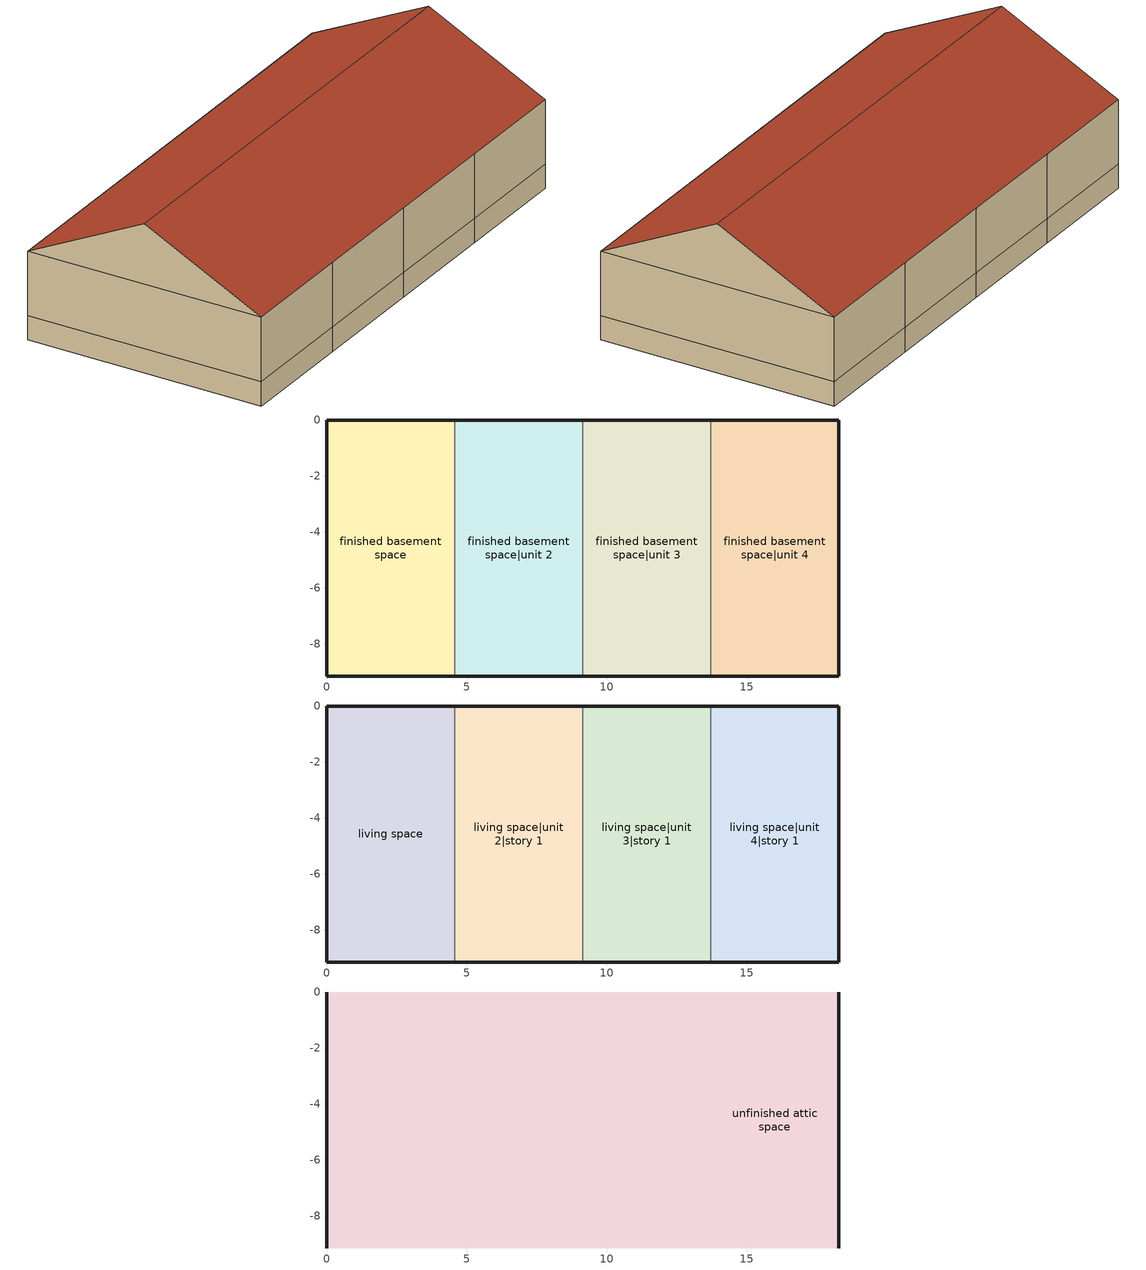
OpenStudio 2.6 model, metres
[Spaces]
finished basement space
 floor foundation: 0,-9.14 0,0 4.57,0 4.57,-9.14 z-0.91
 wall foundation: 4.57,0 0,0 0,-9.14 4.57,-9.14 z-0.91:0
 wall to finished basement space|unit 2: 4.57,-9.14 4.57,0 z-0.91:0
finished basement space|unit 2
 floor foundation: 4.57,-9.14 4.57,0 9.14,0 9.14,-9.14 z-0.91
 wall to finished basement space|unit 3: 9.14,-9.14 9.14,0 z-0.91:0
 wall foundation: 4.57,-9.14 9.14,-9.14 / 9.14,0 4.57,0 z-0.91:0
finished basement space|unit 3
 floor foundation: 9.14,-9.14 9.14,0 13.72,0 13.72,-9.14 z-0.91
 wall to finished basement space|unit 4: 13.72,-9.14 13.72,0 z-0.91:0
 wall foundation: 9.14,-9.14 13.72,-9.14 / 13.72,0 9.14,0 z-0.91:0
finished basement space|unit 4
 floor foundation: 13.72,-9.14 13.72,0 18.29,0 18.29,-9.14 z-0.91
 wall foundation: 13.72,-9.14 18.29,-9.14 18.29,0 13.72,0 z-0.91:0
living space
 floor to finished basement space: 0,-9.14 0,0 4.57,0 4.57,-9.14 z0
 wall outside: 4.57,0 0,0 0,-9.14 4.57,-9.14 z0:2.44
 wall to living space|unit 2|story 1: 4.57,-9.14 4.57,0 z0:2.44
living space|unit 2|story 1
 floor to finished basement space|unit 2: 4.57,-9.14 4.57,0 9.14,0 9.14,-9.14 z0
 wall outside: 9.14,0 4.57,0 / 4.57,-9.14 9.14,-9.14 z0:2.44
 wall to living space|unit 3|story 1: 9.14,-9.14 9.14,0 z0:2.44
living space|unit 3|story 1
 floor to finished basement space|unit 3: 9.14,-9.14 9.14,0 13.72,0 13.72,-9.14 z0
 wall outside: 13.72,0 9.14,0 / 9.14,-9.14 13.72,-9.14 z0:2.44
 wall to living space|unit 4|story 1: 13.72,-9.14 13.72,0 z0:2.44
living space|unit 4|story 1
 floor to finished basement space|unit 4: 13.72,-9.14 13.72,0 18.29,0 18.29,-9.14 z0
 wall outside: 13.72,-9.14 18.29,-9.14 18.29,0 13.72,0 z0:2.44
unfinished attic space
 floor to living space: 4.57,0 4.57,-9.14 0,-9.14 0,0 z2.44
 floor to living space|unit 4|story 1: 18.29,0 18.29,-9.14 13.72,-9.14 13.72,0 z2.44
 floor to living space|unit 2|story 1: 9.14,0 9.14,-9.14 4.57,-9.14 4.57,0 z2.44
 floor to living space|unit 3|story 1: 13.72,0 13.72,-9.14 9.14,-9.14 9.14,0 z2.44
 wall outside: 0,-4.57,4.72 0,0,2.44 0,-9.14,2.44; 18.29,-4.57,4.72 18.29,-9.14,2.44 18.29,0,2.44
 roof outside: 0,-4.57,4.72 18.29,-4.57,4.72 18.29,0,2.44 0,0,2.44; 18.29,-4.57,4.72 0,-4.57,4.72 0,-9.14,2.44 18.29,-9.14,2.44
[Building]
Building 1: North Axis {deg}=0; Standards Number of Stories=2; Standards Number of Above Ground Stories=1; Standards Building Type=singlefamilyttached; Standards Number of Living Units=4
[Site]
Denver Intl Ap_CO_USA: Latitude {deg}=39.83; Longitude {deg}=-104.65; Time Zone {hr}=-7; Elevation {m}=1650
[ClimateZones]
Climate Zone Institution Name 2=Building America; Climate Zone Document Year 2=0; Climate Zone Value 2=Cold
[Site:WaterMainsTemperature]
Calculation Method=Correlation; Annual Average Outdoor Air Temperature {C}=10.8753; Maximum Difference In Monthly Average Outdoor Air Temperatures {deltaC}=23.1524
[Site:GroundTemperature:Deep]
10.8753, 10.8753, 10.8753, 10.8753, 10.8753, 10.8753, 10.8753, 10.8753, 10.8753, 10.8753, 10.8753, 10.8753
[ThermalZone] Use Ideal Air Loads=No
living zone; living zone|unit 2; living zone|unit 3; living zone|unit 4; finished basement zone; finished basement zone|unit 2; finished basement zone|unit 3; finished basement zone|unit 4; unfinished attic zone
[Sizing:Zone] Zone Cooling Design Supply Air Temperature Input Method=SupplyAirTemperature; Zone Cooling Design Supply Air Temperature {C}=14; Zone Cooling Design Supply Air Temperature Difference {deltaC}=11.11; Zone Heating Design Supply Air Temperature Input Method=SupplyAirTemperature; Zone Heating Design Supply Air Temperature {C}=40; Zone Heating Design Supply Air Temperature Difference {deltaC}=11.11; Zone Cooling Design Supply Air Humidity Ratio {kg-H2O/kg-air}=0.0085; Zone Heating Design Supply Air Humidity Ratio {kg-H2O/kg-air}=0.008; Cooling Design Air Flow Method=DesignDay; Heating Design Air Flow Method=DesignDay; Account for Dedicated Outdoor Air System=No; Dedicated Outdoor Air System Control Strategy=NeutralSupplyAir; Dedicated Outdoor Air Low Setpoint Temperature for Design {C}=autosize; Dedicated Outdoor Air High Setpoint Temperature for Design {C}=autosize
living zone; living zone|unit 2; living zone|unit 3; living zone|unit 4; finished basement zone; finished basement zone|unit 2; finished basement zone|unit 3; finished basement zone|unit 4; unfinished attic zone
[Space]
Name | Space Type | Thermal Zone | Building Unit
living space | Space Type 1 | living zone | unit 1
living space|unit 2|story 1 | Space Type 1 | living zone|unit 2 | unit 2
living space|unit 3|story 1 | Space Type 1 | living zone|unit 3 | unit 3
living space|unit 4|story 1 | Space Type 1 | living zone|unit 4 | unit 4
finished basement space | Space Type 2 | finished basement zone | unit 1
finished basement space|unit 2 | Space Type 2 | finished basement zone|unit 2 | unit 2
finished basement space|unit 3 | Space Type 2 | finished basement zone|unit 3 | unit 3
finished basement space|unit 4 | Space Type 2 | finished basement zone|unit 4 | unit 4
unfinished attic space | Space Type 3 | unfinished attic zone
[SpaceType]
Name | Standards Space Type
Space Type 1 | living
Space Type 2 | finished basement
Space Type 3 | unfinished attic
[BuildingUnit] Building Unit Type=Residential
unit 1; unit 2; unit 3; unit 4; EPWWeatherInfo
